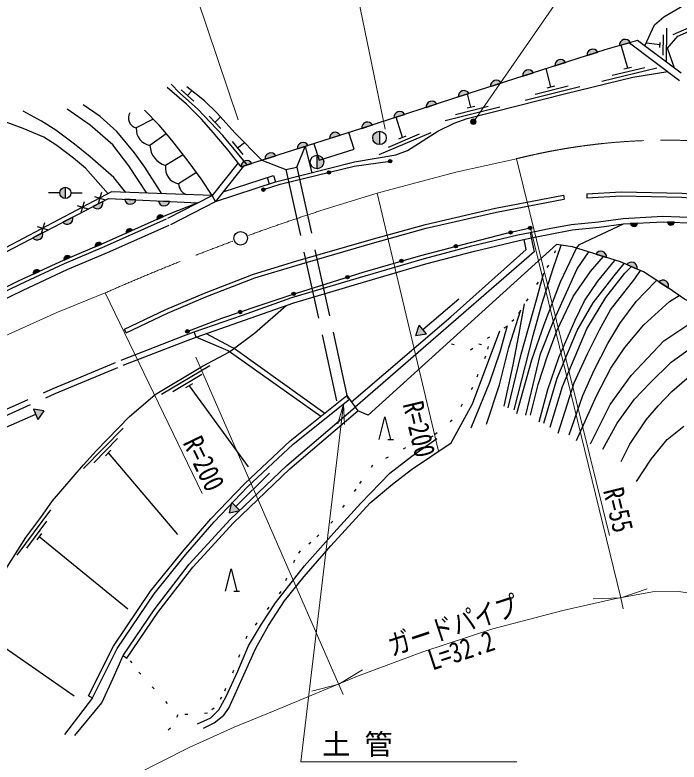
# Model space of a CAD drawing. Units: millimetres, scale not verified. Extents: x 40000 to 680000, y 20000 to 380000.
# Drawn here: x 166746 to 225633, y 265444 to 331723 of the extents above; entities that cross this region are included whole.
import ezdxf
from ezdxf.enums import TextEntityAlignment as Align

# ---------------------------------------------------------------- set-up
doc = ezdxf.new("R2010")
doc.units = ezdxf.units.MM
doc.header["$LTSCALE"] = 1000
for name, pattern in [('CHAIN', [18.5, 12, -1.5, 3.5, -1.5]), ('DASHED', [7.5, 6, -1.5]), ('DOTTED', [1.75, 0.25, -1.5])]:
    doc.linetypes.add(name, pattern=pattern)
for name, color, linetype, lineweight in [('M-BGD', 7, 'Continuous', 25), ('M-BMK', 2, 'CHAIN', 13), ('M-BMK-SRVR', 3, 'Continuous', 25), ('M-STR-HTXT', 7, 'Continuous', 13)]:
    doc.layers.add(name, color=color, linetype=linetype, lineweight=lineweight)
doc.styles.add('ＭＳ ゴシック', font='')
doc.styles.get('ＭＳ ゴシック').set_extended_font_data('MS Gothic')

# ---------------------------------------------------------------- blocks, each defined once
blk = doc.blocks.new('open_arrow')
at = {"color": 0, "linetype": 'Continuous', "lineweight": -2}
blk.add_lwpolyline([(7.5, 1.25), (0, 0), (7.5, -1.25)], dxfattribs=at)

msp = doc.modelspace()

# ---------------------------------------------------------------- hatches: boundary and pattern name
at = {"layer": 'M-BGD'}
for points in [[(220350, 329008, -0.82183), (221302, 329281)], [(218424, 328434, 0.82183), (217481, 328130)], [(215569, 327514, 0.82183), (214626, 327210)], [(212714, 326593, 0.82183), (211771, 326289)], [(209858, 325672, 0.82183), (208915, 325368)], [(206061, 324445, -0.82183), (207003, 324752)], [(203208, 323516, -0.82183), (204151, 323823)], [(200356, 322588, -0.82183), (201298, 322894)], [(197503, 321659, -0.82183), (198445, 321966)], [(194645, 320748, -0.82183), (195589, 321049)], [(199075, 321415), (199075, 320215, -1)], [(191786, 319838, -0.82183), (192730, 320139)], [(188927, 318928, -0.82183), (189872, 319229)], [(186807, 318253, -0.82183), (187751, 318554)], [(193530, 318079), (193530, 319279, -1)], [(199859, 318747, -1), (200159, 318747, -0.41421), (200009, 318597, -0.41421)], [(194435, 317758, -1), (194735, 317758, -0.41421), (194585, 317608, -0.41421)], [(171213, 316432, 0.41421), (170713, 315932, 0.41421), (171213, 315432)], [(188629, 316223, -1), (188929, 316223, -0.41421), (188779, 316073, -0.41421)], [(173653, 314722, 0.82183), (174533, 315178)], [(177467, 315317, -0.82183), (176477, 315366)], [(180463, 315168, -0.82183), (179473, 315217)], [(170990, 313340, 0.82183), (171870, 313796)], [(179918, 313839), (179346, 313584, -0.84072)], [(212301, 312783, -0.41421), (212395, 312973, -0.41421), (212585, 312879, -1)], [(221329, 313211), (221954, 313245, -0.84072)], [(224599, 313352), (225224, 313331, -0.84072)], [(168328, 311958, 0.82183), (169207, 312415)], [(177178, 312617), (176606, 312363, -0.84072)], [(210548, 312402, -1), (210841, 312468, -0.41421), (210728, 312289, -0.41421)], [(174436, 311399), (173860, 311154, -0.84072)], [(205704, 311163, -1), (205995, 311237, -0.41421), (205887, 311055, -0.41421)], [(171675, 310227), (171099, 309982, -0.84072)], [(218257, 310503, -0.82183), (219203, 310208)], [(200878, 309856, -1), (201166, 309940, -0.41421), (201064, 309754, -0.41421)], [(221004, 309578, -0.82183), (221912, 309182)], [(168944, 308987), (168376, 308723, -0.84072)], [(196090, 308417, -1), (196376, 308509, -0.41421), (196279, 308320, -0.41421)], [(223839, 308045, -0.82183), (224669, 307504)], [(191318, 306925, -0.41421), (191417, 307113, -0.41421), (191605, 307014, -1)], [(186582, 305324, -0.41421), (186676, 305514, -0.41421), (186866, 305420, -1)], [(181888, 303605, -0.41421), (181982, 303795, -0.41421), (182172, 303701, -1)], [(202589, 304191), (202307, 303290), (203240, 303431)], [(168782, 295833), (169312, 296614), (168378, 296748)], [(185976, 288475), (185759, 287557), (186679, 287764)]]:
    msp.add_hatch(color=256, dxfattribs=at).paths.add_polyline_path(points)
at = {"layer": 'M-STR-HTXT'}
msp.add_hatch(color=256, dxfattribs=at).paths.add_polyline_path([(207616, 322370, -0.41421), (207516, 322031, -0.41421), (207177, 322131, -1)])

# ---------------------------------------------------------------- linework, layer by layer
at = {"layer": 'M-BGD'}
for p, q in [((225112, 329989), (228321, 331386)), ((224522, 327551), (224563, 330551)), ((224230, 328155), (224255, 329955)), ((220350, 329008), (221302, 329281)), ((221078, 327013), (220497, 329050)), ((221233, 329261), (225676, 325913)), ((223943, 329059), (222758, 329209)), ((223940, 328849), (223946, 329269)), ((217481, 328130), (218424, 328434)), ((214626, 327210), (215569, 327514)), ((214267, 325347), (213860, 326963)), ((218790, 325839), (223649, 327020)), ((219691, 326367), (222606, 327075)), ((220738, 326930), (221418, 327095)), ((211771, 326289), (212714, 326593)), ((208915, 325368), (209858, 325672)), ((213927, 325261), (214606, 325433)), ((181489, 325090), (182601, 324083)), ((182045, 324586), (182420, 325002)), ((211990, 324152), (216838, 325378)), ((212886, 324688), (215795, 325424)), ((206061, 324445), (207003, 324752)), ((207179, 323553), (206886, 324714)), ((203208, 323516), (204151, 323823)), ((204903, 322359), (209750, 323585)), ((205799, 322895), (208707, 323631)), ((206840, 323468), (207519, 323639)), ((200356, 322588), (201298, 322894)), ((179011, 322479), (177507, 321696)), ((183962, 322738), (184997, 321652)), ((184479, 322195), (184984, 322677)), ((201121, 320861), (200540, 322648)), ((197503, 321659), (198445, 321966)), ((180166, 321189), (178718, 320152)), ((194645, 320748), (195589, 321049)), ((199054, 319333), (203657, 321285)), ((199075, 321415), (199075, 320215)), ((199857, 320000), (202619, 321171)), ((200799, 320725), (201443, 320998)), ((186001, 320498), (186954, 319339)), ((186477, 319919), (187087, 320418)), ((191786, 319838), (192730, 320139)), ((192486, 320061), (193071, 317730)), ((181653, 319323), (180101, 318359)), ((188927, 318928), (189872, 319229)), ((193530, 318079), (193530, 319279)), ((186807, 318253), (187751, 318554)), ((182846, 317731), (181258, 316737)), ((185195, 316021), (189669, 317493)), ((189669, 317493), (189856, 316923)), ((184520, 315167), (189856, 316923)), ((189099, 317305), (189286, 316735)), ((171213, 316432), (171213, 315432)), ((170713, 315932), (169713, 315932)), ((171713, 315932), (172713, 315932)), ((173805, 315627), (174760, 315332)), ((174430, 315957), (174135, 315002)), ((184246, 315701), (175308, 316021)), ((184520, 315167), (184246, 315701)), ((215380, 315734), (215446, 315391)), ((217444, 315851), (217463, 315502)), ((172891, 315144), (172596, 314189)), ((174533, 315178), (173653, 314722)), ((177467, 315317), (176477, 315366)), ((180463, 315168), (179473, 315217)), ((172266, 314814), (173221, 314519)), ((171870, 313796), (170990, 313340)), ((179346, 313584), (179918, 313839)), ((168729, 312946), (169684, 312651)), ((169354, 313276), (169059, 312321)), ((221954, 313245), (221329, 313211)), ((225224, 313331), (224599, 313352)), ((169207, 312415), (168328, 311958)), ((176606, 312363), (177178, 312617)), ((212432, 312431), (212531, 311941)), ((173860, 311154), (174436, 311399)), ((171099, 309982), (171675, 310227)), ((218257, 310503), (219203, 310208)), ((221004, 309578), (221912, 309182)), ((168376, 308723), (168944, 308987)), ((223839, 308045), (224669, 307504)), ((202914, 303811), (206103, 306545)), ((176596, 303534), (176446, 303850)), ((202307, 303290), (202589, 304191)), ((203240, 303431), (202589, 304191)), ((202307, 303290), (203240, 303431)), ((184026, 300602), (179727, 298048)), ((183319, 299833), (180740, 298301)), ((182484, 298988), (181882, 298630)), ((182183, 298809), (187432, 291642)), ((196182, 297950), (197157, 296593)), ((168580, 296291), (164739, 294591)), ((168378, 296748), (168782, 295833)), ((169312, 296614), (168378, 296748)), ((169312, 296614), (168782, 295833)), ((176334, 295070), (172838, 291496)), ((175850, 294146), (173752, 292001)), ((199806, 294057), (200306, 294057)), ((175260, 293114), (174770, 292613)), ((175015, 292864), (181164, 285620)), ((186328, 288120), (189313, 291074)), ((185759, 287557), (185976, 288475)), ((186679, 287764), (185976, 288475)), ((169894, 287809), (166927, 283784)), ((185759, 287557), (186679, 287764)), ((169542, 286826), (167762, 284411)), ((169101, 285722), (168686, 285159)), ((168893, 285441), (176756, 279026)), ((186169, 280596), (186669, 280596)), ((164294, 276680), (171999, 271322)), ((176342, 274882), (176672, 274657)), ((173274, 271320), (173631, 271141))]:
    msp.add_line(p, q, dxfattribs=at)
at = {"layer": 'M-BGD', "linetype": 'DASHED'}
for p, q in [((186537, 318597), (184246, 315701)), ((187013, 318319), (184520, 315167)), ((191749, 318225), (196277, 297514)), ((190772, 318011), (195406, 296818)), ((173631, 271141), (171125, 267890))]:
    msp.add_line(p, q, dxfattribs=at)
for points in [[(222611, 328974), (223459, 330831), (224272, 331570), (226065, 332605), (228702, 333778), (231857, 334875), (234338, 335484), (237744, 335885), (243213, 336493), (243775, 336611), (244330, 336903), (245040, 337682), (246923, 340510), (249910, 345533)], [(188635, 318835), (186256, 321267), (184686, 323008), (183541, 324099), (181998, 325342)], [(96061, 276223), (109539, 280325), (117728, 283413), (124349, 286068), (131236, 289413), (141423, 294375), (152268, 300079), (159016, 303696), (162365, 305509), (164992, 306778), (167210, 307852), (171143, 309675), (174700, 311185), (180310, 313685), (184246, 315701)], [(96231, 275648), (109732, 279757), (117946, 282853), (124592, 285519), (131499, 288873), (141694, 293839), (152549, 299549), (159300, 303168), (162639, 304974), (165254, 306237), (167467, 307310), (171386, 309127), (174940, 310635), (180569, 313143), (184520, 315167)], [(212432, 312431), (213956, 312740), (216078, 313147), (218480, 313382), (220666, 313677), (224207, 313866), (230213, 313662), (233992, 313103), (237529, 312296), (242136, 310972), (245377, 309477), (248181, 308084), (251584, 305914), (253275, 304734), (255555, 303019), (258263, 300624), (261850, 297395), (265424, 293719), (268899, 289792), (271015, 287478), (272337, 285673), (274267, 283093)], [(212531, 311941), (214053, 312249), (216150, 312652), (218538, 312885), (220713, 313178), (224212, 313365), (230168, 313163), (233900, 312611), (237404, 311811), (241962, 310502), (245161, 309026), (247935, 307648), (251306, 305498), (252981, 304329), (255238, 302631), (257930, 300251), (261503, 297035), (265058, 293378), (268527, 289457), (270627, 287161), (271935, 285376), (273867, 282794)], [(98687, 267329), (121041, 274599), (121896, 274418), (130519, 278273), (140801, 283653), (159972, 293882), (162432, 295156), (170123, 298587), (176169, 301103), (181686, 303262), (182643, 303610)], [(98828, 266849), (121068, 274082), (121952, 273896), (130737, 277823), (141034, 283211), (160205, 293440), (162649, 294706), (170321, 298128), (176356, 300639), (181863, 302794), (182814, 303140)], [(172059, 267788), (174453, 270707), (175455, 272897), (176342, 274882)]]:
    msp.add_lwpolyline(points, dxfattribs=at)
at = {"layer": 'M-BGD'}
for points in [[(225228, 327003), (224603, 328769), (225527, 329842), (230204, 331879), (234055, 333265), (238364, 332234), (239128, 332286), (255614, 339166), (257158, 340068), (258286, 341286), (259313, 342939), (260462, 345432)], [(225809, 326565), (221955, 329468), (219038, 328632), (207000, 324751), (197390, 321622), (186807, 318253)], [(189856, 316923), (196847, 318679), (200533, 319312), (201555, 319702), (204245, 321427), (205685, 322120), (206831, 322537), (215593, 324754), (221528, 326196), (224637, 326696)], [(187323, 318418), (185168, 321039), (182959, 323355), (181351, 324810), (180593, 325591)], [(186807, 318253), (185646, 319728), (185006, 320501), (184131, 321493), (183274, 322490), (181958, 323793), (180241, 325300)], [(179777, 315861), (178263, 318219), (177351, 319476), (175789, 321374), (174299, 322721), (172803, 323753)], [(176583, 315975), (175506, 317303), (173421, 319129), (172030, 320261), (170358, 321502), (169098, 322304), (167486, 323183)], [(178430, 315909), (176855, 318351), (175416, 320191), (173419, 321950), (171387, 323365)], [(184246, 315701), (183245, 317189), (182098, 318748), (180649, 320621), (179534, 321934), (178233, 323289)], [(175016, 315867), (172997, 318127), (171936, 319003), (170473, 320127), (169318, 320879), (167486, 321652), (166112, 322145), (164812, 322391), (162878, 322391)], [(193243, 320302), (193711, 318835), (196825, 319826), (196358, 321294)], [(188635, 318835), (190772, 318011), (191749, 318225), (192486, 320061)], [(188779, 316223), (190249, 316699), (196810, 318301), (200009, 318747)], [(175308, 316021), (142378, 298630), (124413, 288981)], [(176446, 303850), (180121, 305589), (183539, 307042), (187897, 308722), (191666, 309869), (198345, 311802), (203136, 313136), (209364, 314579), (215380, 315734)], [(217444, 315851), (220486, 316024), (225898, 315906), (230964, 315503), (235060, 314902), (238944, 314125), (242525, 312961), (245183, 311820), (248633, 310109), (251639, 308338), (253808, 306870), (257018, 304399), (258470, 303058), (261597, 300388), (265483, 296542), (267942, 293902), (272217, 288903), (273959, 286580)], [(217463, 315502), (220492, 315674), (225880, 315557), (230925, 315155), (235000, 314557), (238855, 313786), (242401, 312633), (245036, 311502), (248467, 309801), (251452, 308042), (253603, 306586), (256792, 304131), (258237, 302797), (261360, 300131), (265232, 296299), (267680, 293669), (271944, 288684), (273679, 286370)], [(102970, 278326), (115374, 284327), (126799, 289706), (138047, 295674), (153488, 304083), (158981, 307037), (164576, 310012), (175032, 315437), (182964, 315044)], [(182964, 315044), (180180, 313955), (174581, 311460), (171021, 309949), (167081, 308123), (164862, 307048), (162229, 305776), (158874, 303960), (152127, 300344), (141287, 294642), (131105, 289683), (124227, 286343), (117619, 283692), (109442, 280609), (102970, 278326)], [(176596, 303534), (180265, 305269), (183670, 306718), (188011, 308391), (191766, 309534), (198441, 311465), (203223, 312797), (209437, 314237), (215423, 315386), (215447, 315388)], [(216532, 311039), (216797, 311370), (220713, 313178)], [(182030, 303653), (185077, 304815), (188301, 305904), (191225, 306897), (194347, 307859), (197615, 308906), (202729, 310396), (206475, 311361), (210331, 312353), (212443, 312831)], [(182643, 303610), (186922, 305103), (191311, 306662), (197803, 308592), (203054, 310126), (207250, 311230), (211334, 312209), (212432, 312431)], [(182808, 303138), (187088, 304632), (191466, 306187), (197945, 308112), (203188, 309644), (207372, 310745), (211442, 311721), (212531, 311941)], [(196580, 297396), (205388, 304928), (212090, 310915), (211908, 311815)], [(212531, 311941), (212781, 310702), (196923, 296919)], [(274487, 264790), (273411, 268836), (273411, 270894), (272096, 278611), (271275, 281286), (269400, 285037), (267451, 286692), (262323, 291017), (257586, 294612), (252492, 298170), (250728, 299217), (248070, 300319), (242139, 302211), (235523, 303933), (230233, 305234), (227432, 305833), (226106, 306503), (224669, 307504), (222467, 308939), (220448, 309821), (216189, 311146), (214752, 311344), (198068, 296226), (197157, 296593)], [(211019, 296681), (212704, 303272), (213461, 306055), (214462, 309228), (215179, 311285)], [(211263, 296363), (212582, 301124), (213681, 304273), (215122, 308056), (216532, 311039)], [(212044, 296217), (213339, 301661), (214438, 304395), (216611, 309204), (217631, 310697)], [(212460, 296217), (213143, 298951), (213949, 301392), (214804, 303711), (216245, 306738), (217783, 308959), (218920, 310296)], [(213241, 295631), (213998, 298487), (214975, 301319), (216416, 304639), (217246, 306348), (218418, 308105), (219762, 309741), (219958, 309973)], [(213656, 295509), (214828, 299488), (216587, 303736), (218003, 306177), (219884, 308593), (220764, 309683)], [(214193, 295167), (215292, 298756), (217466, 303882), (219127, 306665), (220836, 308813), (221402, 309404)], [(214902, 294630), (216318, 299097), (217515, 301661), (218565, 303784), (219542, 305566), (221715, 308300), (222218, 309048)], [(210494, 296863), (211626, 301618), (212990, 306440), (213643, 308853)], [(215880, 294483), (217101, 297950), (218103, 300220), (219324, 302588), (220374, 304346), (221839, 306298), (223549, 308080), (223638, 308176)], [(216542, 293970), (218325, 297924), (219595, 300390), (220816, 302221), (222501, 304222), (224797, 306297), (225632, 306833)], [(153875, 264738), (155218, 265782), (156605, 266938), (157676, 268017), (158973, 269278), (160069, 270583), (161206, 272098), (162185, 273733), (163016, 275714), (163584, 277389), (164528, 279763), (166097, 282805), (167723, 285370), (169033, 287147), (170082, 288613), (172814, 291826), (173965, 293077), (176879, 296056), (179165, 298063), (183373, 300563), (185766, 301841), (187992, 303499), (190800, 305950)], [(208548, 295418), (209717, 298923), (210552, 302219), (211616, 305575)], [(210113, 297025), (210927, 300675), (211449, 303450), (211930, 306083)], [(217770, 293678), (219538, 297165), (221378, 299745), (224294, 302826), (227114, 304713), (228752, 305550)], [(218880, 293206), (220159, 295521), (221692, 297648), (223056, 299047), (224940, 300933), (226954, 302356), (229536, 303948), (231749, 304861)], [(193875, 296108), (185665, 301912), (182814, 303140), (182649, 303612)], [(183452, 268441), (184411, 268917), (185259, 269589), (185697, 270223), (188101, 275554), (189232, 277547), (190639, 279742), (192382, 281893), (194759, 284634), (198255, 288439), (200235, 290084), (201917, 291402), (205425, 293777), (206136, 295075), (207313, 297210), (209729, 303699)], [(207189, 295104), (208859, 299151), (209777, 301842), (210424, 304162)], [(183713, 303454), (186306, 302069), (194230, 296391)], [(220506, 292108), (221283, 293639), (222714, 295790), (223788, 297058), (224988, 298314), (226772, 299859)], [(173274, 271320), (175478, 275710), (178779, 280618), (181563, 284072), (184119, 287013), (187092, 290135), (191156, 293936), (196182, 297950)], [(173631, 271141), (175824, 275508), (179101, 280380), (181870, 283816), (184414, 286744), (187373, 289851), (191417, 293633), (196416, 297625)], [(176342, 274882), (179101, 278937), (182198, 283002), (185829, 286954), (190863, 291758), (196923, 296919)], [(176672, 274657), (179426, 278703), (182505, 282745), (186115, 286673), (191131, 291460), (197157, 296593)], [(199056, 294057), (199556, 296057), (200056, 294057)], [(221873, 290334), (223170, 292317), (224565, 294048), (226049, 295243)], [(182944, 268849), (184105, 269362), (184833, 270078), (185471, 271265), (186514, 273499), (187453, 275768), (188608, 277691), (189852, 279580), (192432, 282852), (195025, 285776), (197429, 288402), (199988, 291076), (201925, 292588), (204154, 294144)], [(185419, 280596), (185919, 282596), (186419, 280596)]]:
    msp.add_lwpolyline(points, dxfattribs=at)
at = {"layer": 'M-BGD', "linetype": 'DOTTED'}
for points in [[(214678, 310807), (214054, 309517), (211532, 305439), (210985, 304688), (210316, 304061), (207878, 302554)], [(205466, 302554), (207131, 302022), (207878, 302554), (208716, 302316), (208470, 301447), (207325, 298668), (205525, 295772), (203798, 294343), (201378, 293306), (198463, 291783), (196966, 289661), (194934, 286812), (192991, 284914), (192023, 284196), (191538, 283353), (190313, 280574), (187294, 276598), (186134, 273568), (185072, 271194), (184422, 270210), (183810, 269781), (181177, 269619)], [(176960, 274437), (177734, 273412), (181177, 269619), (180534, 268446), (179248, 267386)]]:
    msp.add_lwpolyline(points, dxfattribs=at)
at = {"layer": 'M-BGD'}
for centre, radius in [((199075, 320815), 600), ((193530, 318679), 600), ((200009, 318747), 150), ((194585, 317758), 150), ((171213, 315932), 500), ((188779, 316223), 150), ((212443, 312831), 150), ((210694, 312435), 150), ((205849, 311200), 150), ((201022, 309898), 150), ((196233, 308463), 150), ((191462, 306970), 150), ((186724, 305372), 150), ((182030, 303653), 150)]:
    msp.add_circle(centre, radius, dxfattribs=at)
for centre, radius, start, end in [((220853, 329050), 505, 27.15752, 184.81571), ((217983, 328189), 505, 29.04208, 186.70027), ((215127, 327269), 505, 29.04208, 186.70027), ((212272, 326348), 505, 29.04208, 186.70027), ((209417, 325427), 505, 29.04208, 186.70027), ((206562, 324505), 505, 29.20356, 186.86175), ((203710, 323577), 505, 29.20356, 186.86175), ((177733, 322588), 921, 149.81679, 255.78294), ((200857, 322648), 505, 29.20356, 186.86175), ((198005, 321719), 505, 29.20356, 186.86175), ((178952, 321583), 1450, 175.55905, 260.69701), ((195146, 320805), 505, 28.82871, 186.4869), ((180655, 320216), 1938, 181.88892, 253.39778), ((192288, 319895), 505, 28.82871, 186.4869), ((189429, 318985), 505, 28.82871, 186.4869), ((187309, 318310), 505, 28.82871, 186.4869), ((181503, 318136), 1420, 170.94461, 260.03868), ((182353, 316801), 1097, 183.34578, 248.08426), ((174048, 315037), 505, 218.59483, 16.25302), ((176977, 315439), 505, 188.3349, 345.99309), ((179973, 315290), 505, 188.3349, 345.99309), ((171385, 313655), 505, 218.59483, 16.25302), ((179654, 313661), 318, 33.90853, 194.12627), ((221638, 313283), 318, 192.94688, 353.16461), ((224913, 313396), 318, 187.94802, 348.16576), ((168722, 312273), 505, 218.59483, 16.25302), ((176914, 312440), 318, 33.90853, 194.12627), ((174170, 311227), 318, 32.8905, 193.10823), ((171408, 310054), 318, 32.8905, 193.10823), ((218700, 310262), 505, 353.88432, 151.54251), ((221419, 309290), 505, 347.59183, 145.25002), ((168683, 308805), 318, 34.7568, 194.97454), ((224201, 307692), 505, 338.06488, 135.72307)]:
    msp.add_arc(centre, radius, start, end, dxfattribs=at)
at = {"layer": 'M-BMK'}
for points in [[(198864, 315914), (205852, 317770), (211217, 318965)], [(124913, 282109), (136448, 287029), (147478, 293522), (156321, 298455), (164886, 302814), (170449, 305322), (174733, 307056)]]:
    msp.add_lwpolyline(points, dxfattribs=at)
for centre, radius, start, end in [((224558, 265608), 55000, 34.34763, 104.03839), ((255579, 124124), 200000, 106.4736, 113.84289)]:
    msp.add_arc(centre, radius, start, end, dxfattribs=at)
at = {"layer": 'M-BMK-SRVR'}
msp.add_circle((186753, 311909), 600, dxfattribs=at)
at = {"layer": 'M-STR-HTXT'}
for p, q in [((199581, 321602), (194359, 346792)), ((186535, 322416), (179845, 342329)), ((207397, 322251), (214890, 333029)), ((211217, 318965), (219470, 285530)), ((198864, 315914), (204310, 293022)), ((174733, 307056), (183342, 289275)), ((182775, 301364), (195853, 271449)), ((220475, 280027), (222801, 280812)), ((220475, 280027), (218022, 279914)), ((195452, 272365), (197564, 273618)), ((195452, 272365), (193078, 271743))]:
    msp.add_line(p, q, dxfattribs=at)
for points in [[(212491, 312689), (220475, 280027), (220691, 279051)], [(195890, 297205), (192092, 265459), (211242, 265459)], [(246039, 262357), (244605, 264367), (238826, 271536), (235452, 275920), (233490, 277659), (231961, 278654), (230714, 279286), (227838, 280245), (225597, 280572), (223264, 280552), (219915, 279922), (215338, 278903), (209130, 277254), (202916, 275209), (197116, 273061), (189739, 269977), (186180, 268537), (182187, 266736), (175141, 263151), (167370, 258816), (154516, 251249), (140605, 245315), (132544, 242040), (124190, 238998)]]:
    msp.add_lwpolyline(points, dxfattribs=at)
msp.add_circle((207397, 322251), 250, dxfattribs=at)

# ---------------------------------------------------------------- block references
at = {"layer": 'M-STR-HTXT', "xscale": 240, "yscale": 240, "rotation": 263.2}
msp.add_blockref('open_arrow', (195890, 297205), dxfattribs=at)

# ---------------------------------------------------------------- texts
at = {"layer": 'M-STR-HTXT', "style": 'ＭＳ ゴシック', "width": 0.8}
msp.add_text('R=200', height=1833, rotation=283.381, dxfattribs=at).set_placement((204062, 292769), align=Align.TOP_RIGHT)
for s, rotation, p in [('R=200', 295.834, (183278, 289046)), ('R=55', 283.866, (219309, 285528))]:
    msp.add_text(s, height=1833, rotation=rotation, dxfattribs=at).set_placement(p, align=Align.BOTTOM_RIGHT)
msp.add_text('ガードパイプ', height=1833, rotation=18.217, dxfattribs=at).set_placement((206039, 276183), align=Align.BOTTOM_CENTER)
msp.add_text('L=32.2', height=1833, rotation=18.217, dxfattribs=at).set_placement((206023, 276232), align=Align.TOP_CENTER)
at = {"layer": 'M-STR-HTXT', "style": 'ＭＳ ゴシック'}
msp.add_text('土 管\u3000\u3000\u3000\u3000', height=1833, dxfattribs=at).set_placement((193992, 265559), align=Align.BOTTOM_LEFT)

doc.saveas('drawing.dxf')
